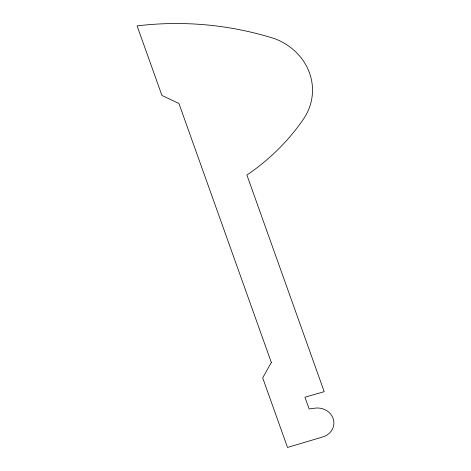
<?xml version="1.0" encoding="UTF-8"?>
<svg xmlns="http://www.w3.org/2000/svg" width="471" height="471" viewBox="0 0 471 471"><rect width="100%" height="100%" fill="white"/><g stroke="black" fill="none" stroke-linecap="round" stroke-linejoin="round"><path stroke-width="0.71" d="M271.343 362.476L262.694 377.883L287.516 447.45L323.512 436.729A16.32 14.848 2.7 0 0 333.427 419.408A16.32 14.848 2.7 0 0 315.753 408.069L309.135 408.928L304.955 397.218L324.195 391.666L246.898 175.029A228.759 208.158 2.7 0 0 303.648 118.833A60.718 55.248 2.7 0 0 275.093 38.816A298.031 271.196 2.7 0 0 137.096 25.881L161.918 95.448L178.921 103.455L271.343 362.476"/></g></svg>
